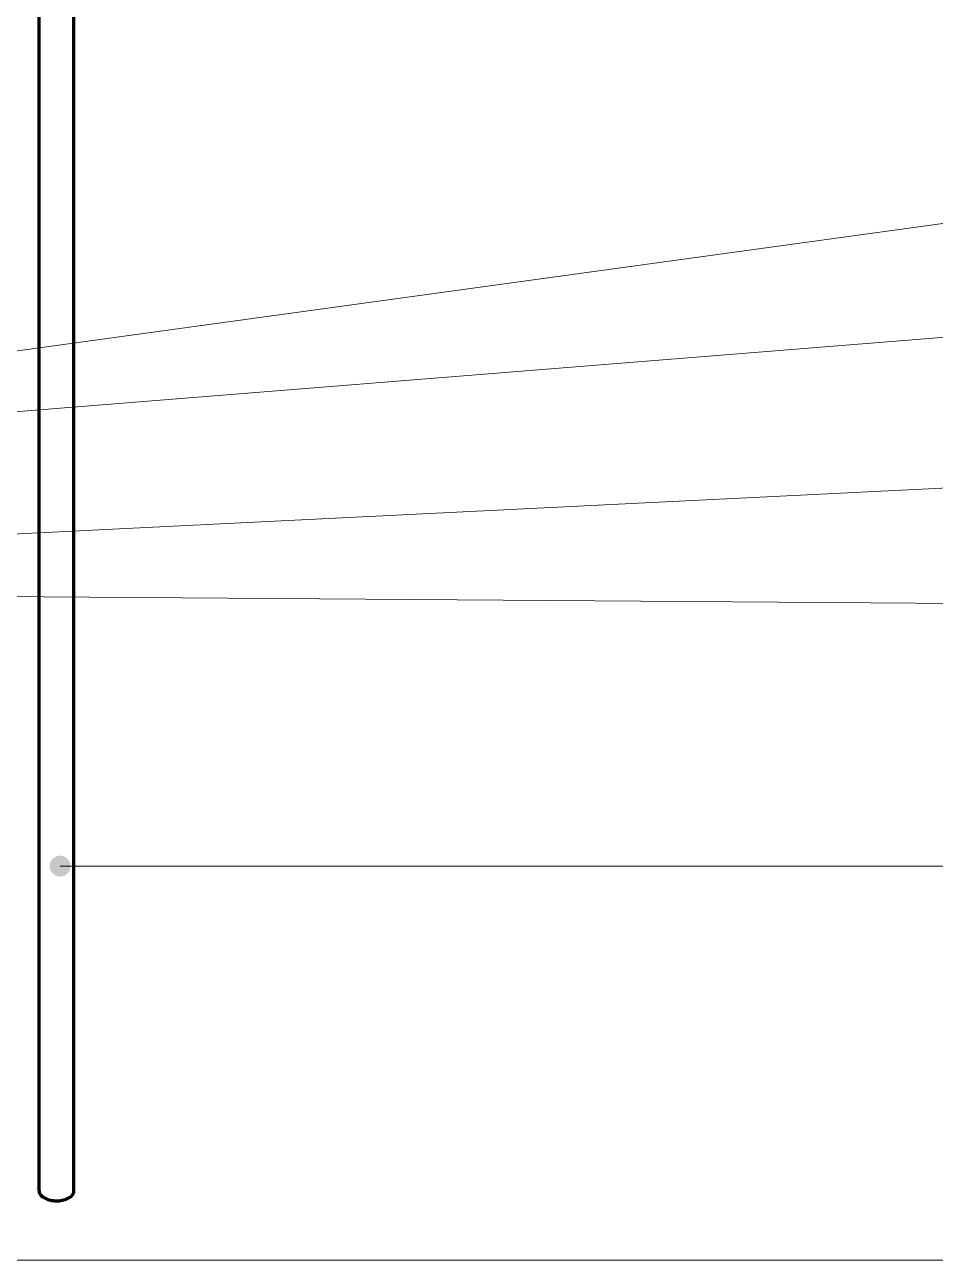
# Model space of a CAD drawing. Header units: millimetres. Extents: x 0 to 594, y 0 to 420.
# Drawn here: x 244 to 296.2, y 131.9 to 202.7 of the extents above; entities that cross this region are included whole.
import ezdxf

# ---------------------------------------------------------------- set-up
doc = ezdxf.new("R2010")
doc.units = ezdxf.units.MM
doc.layers.add('01-VISIBLE', color=7, linetype='CONTINUOUS', lineweight=70)
doc.layers.add('08-FINA', color=5, linetype='CONTINUOUS', lineweight=18)

msp = doc.modelspace()

# ---------------------------------------------------------------- hatches: boundary and pattern name
at = {"layer": '08-FINA'}
h = msp.add_hatch(color=7, dxfattribs=at)
h.dxf.hatch_style = 1
edge = h.paths.add_edge_path()
edge.add_arc((246.063, 154.477), 0.6, 0, 360)

# ---------------------------------------------------------------- linework, layer by layer
at = {"layer": '01-VISIBLE'}
for p, q in [((244.86, 135.882), (244.86, 241.468)), ((246.86, 135.882), (246.86, 241.468))]:
    msp.add_line(p, q, dxfattribs=at)
for points in [[(244.86, 135.882), (244.87, 135.799), (244.899, 135.722), (244.943, 135.651), (244.998, 135.589), (245.061, 135.535), (245.13, 135.487), (245.202, 135.447), (245.278, 135.412), (245.356, 135.383), (245.436, 135.359), (245.516, 135.34), (245.598, 135.325), (245.681, 135.314), (245.764, 135.307), (245.847, 135.304), (245.93, 135.306), (246.013, 135.311), (246.095, 135.321), (246.177, 135.334), (246.259, 135.352), (246.339, 135.375), (246.417, 135.402), (246.494, 135.435), (246.567, 135.474)], [(246.567, 135.474), (246.641, 135.521), (246.709, 135.576), (246.769, 135.64), (246.817, 135.714), (246.849, 135.795), (246.86, 135.882)]]:
    msp.add_lwpolyline(points, dxfattribs=at)
at = {"layer": '08-FINA'}
for p, q in [((369.542, 201.35), (233.7, 182.625)), ((369.514, 190.605), (214.828, 178.208)), ((369.506, 179.742), (218.253, 172.253)), ((369.5, 168.997), (228.253, 170.03)), ((369.5, 154.477), (246.063, 154.477)), ((369.5, 131.897), (236.163, 131.897))]:
    msp.add_line(p, q, dxfattribs=at)

doc.saveas('drawing.dxf')
